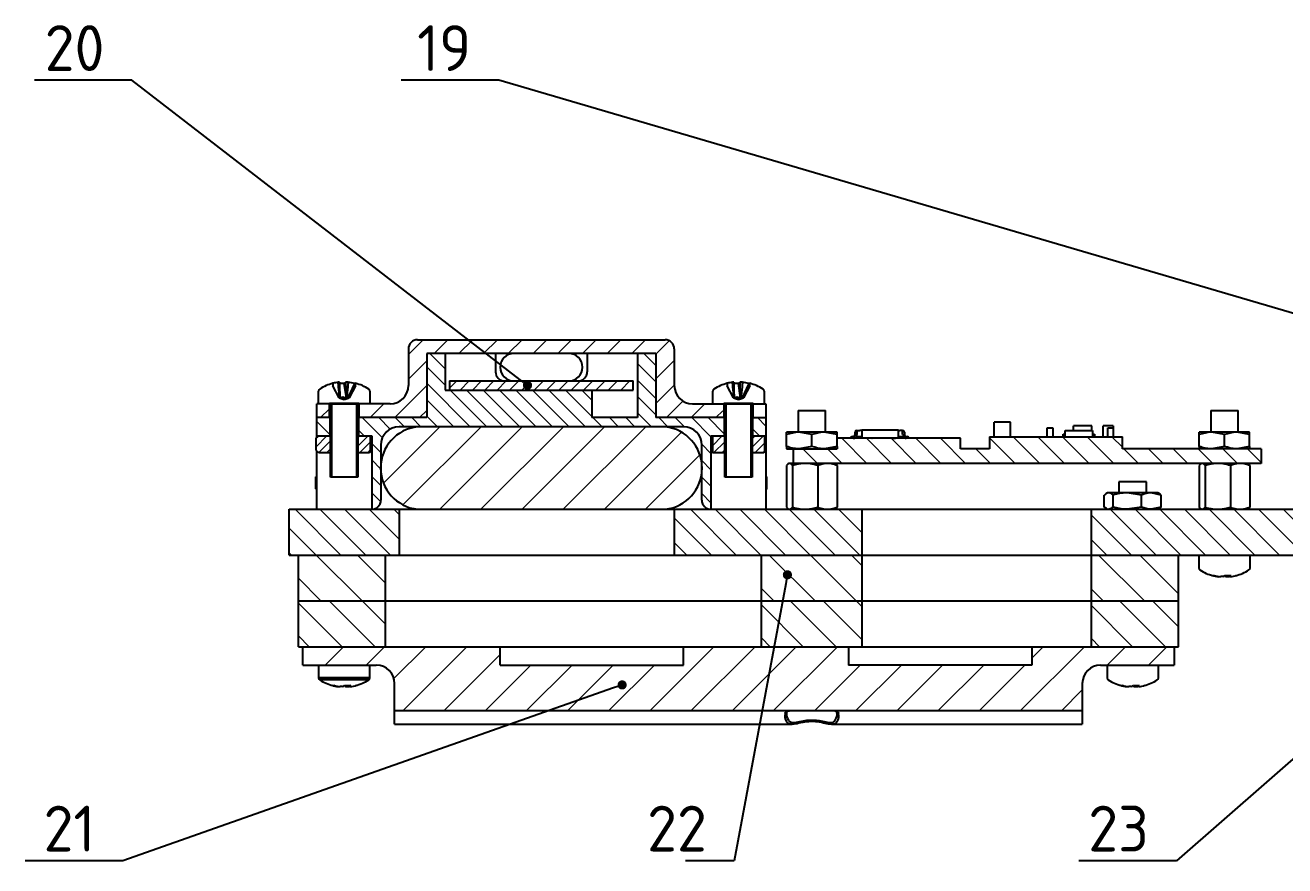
# Model space of a CAD drawing. Header units: millimetres. Extents: x 20430 to 36223, y 4362 to 8014.
# Drawn here: x 21024.9 to 21162.3, y 4367.8 to 4459.6 of the extents above; entities that cross this region are included whole.
import ezdxf
from ezdxf import colors
from ezdxf.entities.mleader import LeaderData, LeaderLine
from ezdxf.math import Vec2, Vec3

# ---------------------------------------------------------------- set-up
doc = ezdxf.new("R2010")
doc.units = ezdxf.units.MM
doc.linetypes.add('ACAD_ISO08W100', pattern=[36, 24, -3, 6, -3])
doc.layers.get('0').update_dxf_attribs({"lineweight": 35})
for name, color, linetype, lineweight in [('Nét mảnh', 130, 'Continuous', 13), ('Nét đậm', 7, 'Continuous', 35), ('đường tâm', 5, 'ACAD_ISO08W100', 13)]:
    doc.layers.add(name, color=color, linetype=linetype, lineweight=lineweight)
doc.styles.add('MtXpl_TCVN_7284', font='')
doc.styles.get('MtXpl_TCVN_7284').set_extended_font_data('TCVN 7284')
pattern_1 = [(45, (1825.209, -775.1357), (-2.24506403, 2.24506403), [])]
pattern_2 = [(135, (1825.2089, -775.1357), (-1.34703842, -1.34703842), [])]
pattern_3 = [(45, (1257.07195, 5.2011), (-0.449012806, 0.449012806), [])]

# ---------------------------------------------------------------- blocks, each defined once
blk = doc.blocks.new('_Dot')
at = {"color": 0, "linetype": 'ByBlock', "lineweight": -2}
blk.add_line((-0.5, 0), (-1, 0), dxfattribs=at)
at = {"color": 0, "linetype": 'ByBlock', "const_width": 0.5}
blk.add_lwpolyline([(-0.25, 0, 1), (0.25, 0, 1)], format="xyb", close=True, dxfattribs=at)

msp = doc.modelspace()

# ---------------------------------------------------------------- hatches: boundary and pattern name
at = {"layer": 'Nét mảnh'}
h = msp.add_hatch(dxfattribs=at)
h.set_pattern_fill('ANSI31', color=5, scale=0.6)
h.set_pattern_definition([(45, (1257.072, 5.2011), (-1.34703842, 1.34703842), [])])
h.paths.add_polyline_path([(21064.734, 4418.224), (21061.334, 4418.224), (21061.334, 4416.724), (21068.734, 4416.724), (21068.734, 4423.724), (21075.305, 4423.724), (21073.395, 4425.224), (21067.734, 4425.224, 0.4142136), (21066.734, 4424.224), (21066.734, 4420.224, -0.4142136)])
h.paths.add_polyline_path([(21095.734, 4420.224), (21095.734, 4422.244), (21092.431, 4425.224), (21073.395, 4425.224), (21075.305, 4423.724), (21093.734, 4423.724), (21093.734, 4416.724), (21101.134, 4416.724), (21101.134, 4417.374), (21100.192, 4418.224), (21097.734, 4418.224, -0.4142136)])
h.paths.add_polyline_path([(21095.734, 4424.224, 0.4142136), (21094.734, 4425.224), (21092.431, 4425.224), (21095.734, 4422.244)])
h.paths.add_polyline_path([(21056.734, 4418.224), (21056.734, 4416.724), (21058.134, 4416.724), (21058.134, 4418.224)])
h.paths.add_polyline_path([(21104.334, 4418.224), (21104.334, 4416.724), (21105.734, 4416.724), (21105.734, 4418.224)])
at = {"layer": 'Nét mảnh', "true_color": 0x58ba48}
h = msp.add_hatch(dxfattribs=at)
h.set_pattern_fill('ANSI31', color=85, scale=0.3)
h.set_pattern_definition([(45, (1825.2089, -775.1357), (-0.67351921, 0.67351921), [])])
h.paths.add_polyline_path([(21091.234, 4420.724), (21071.234, 4420.724), (21071.234, 4419.724), (21091.234, 4419.724)])
h = msp.add_hatch(dxfattribs=at)
h.set_pattern_fill('ANSI31', color=85)
h.set_pattern_definition(pattern_1)
h.paths.add_polyline_path([(21098.734, 4411.724, 0.3507811), (21094.734, 4415.724), (21067.734, 4415.724, 0.3507811), (21063.734, 4411.724), (21063.734, 4410.724, 0.3507811), (21067.734, 4406.724), (21094.734, 4406.724, 0.350781), (21098.734, 4410.724)])
h = msp.add_hatch(dxfattribs=at)
h.set_pattern_fill('ANSI31', color=85, scale=0.6, angle=90)
h.set_pattern_definition(pattern_2)
edge = h.paths.add_edge_path()
edge.add_line((21154.072, 4413.324), (21144.604, 4413.324))
edge.add_line((21144.604, 4413.324), (21144.604, 4414.624))
edge.add_line((21144.604, 4414.624), (21130.104, 4414.624))
edge.add_line((21130.104, 4414.624), (21130.104, 4413.324))
edge.add_line((21130.104, 4413.324), (21126.95, 4413.324))
edge.add_line((21126.95, 4413.324), (21126.95, 4414.467))
edge.add_line((21126.95, 4414.467), (21126.103, 4414.467))
edge.add_line((21126.103, 4414.467), (21113.484, 4414.467))
edge.add_line((21113.484, 4414.467), (21113.484, 4413.57))
edge.add_spline(control_points=[(21113.484, 4413.57), (21113.484, 4413.532), (21113.484, 4413.388), (21113.484, 4413.351), (21113.484, 4413.324)], knot_values=[0, 0, 0, 0, 0.2575513, 1, 1, 1, 1], degree=3, periodic=0)
edge.add_line((21113.484, 4413.324), (21108.734, 4413.324))
edge.add_line((21108.734, 4413.324), (21108.734, 4411.724))
edge.add_line((21108.734, 4411.724), (21126.091, 4411.724))
edge.add_line((21126.091, 4411.724), (21156.105, 4411.724))
edge.add_line((21156.105, 4411.724), (21154.072, 4413.324))
h.paths.add_polyline_path([(21159.734, 4413.324), (21154.072, 4413.324), (21156.105, 4411.724), (21159.734, 4411.724)])
at = {"layer": 'Nét mảnh'}
h = msp.add_hatch(dxfattribs=at)
h.set_pattern_fill('ANSI31', color=6, scale=0.6, angle=90)
h.set_pattern_definition(pattern_2)
h.paths.add_polyline_path([(21065.448, 4406.724), (21053.734, 4406.724), (21053.734, 4402.023)], flags=17)
h.paths.add_polyline_path([(21065.734, 4406.724), (21065.448, 4406.724), (21053.734, 4402.023), (21053.734, 4401.724), (21065.734, 4401.724)])
h.paths.add_polyline_path([(21116.234, 4406.724), (21095.734, 4406.724), (21095.734, 4401.724), (21116.234, 4401.724)])
h.paths.add_polyline_path([(21192.234, 4406.724), (21141.234, 4406.724), (21141.234, 4401.724), (21192.234, 4401.724)])
h.paths.add_polyline_path([(21196.234, 4406.724), (21195.234, 4406.724), (21195.234, 4401.724), (21196.234, 4401.724)])
h.paths.add_polyline_path([(21208.234, 4406.724), (21207.234, 4406.724), (21207.234, 4401.724), (21208.234, 4401.724)])
h.paths.add_polyline_path([(21214.734, 4406.724), (21211.234, 4406.724), (21211.234, 4401.724), (21214.734, 4401.724)])
at = {"layer": 'Nét mảnh', "true_color": 0x58ba48}
h = msp.add_hatch(dxfattribs=at)
h.set_pattern_fill('ANSI31', color=85, angle=90)
h.set_pattern_definition([(135, (1825.209, -775.1357), (-2.24506403, -2.24506403), [])])
h.paths.add_polyline_path([(21064.234, 4401.724), (21054.734, 4401.724), (21054.734, 4396.724), (21064.234, 4396.724)])
h.paths.add_polyline_path([(21116.234, 4401.724), (21105.234, 4401.724), (21105.234, 4396.724), (21116.234, 4396.724)])
h.paths.add_polyline_path([(21150.734, 4401.724), (21141.234, 4401.724), (21141.234, 4396.724), (21150.734, 4396.724)])
h = msp.add_hatch(dxfattribs=at)
h.set_pattern_fill('ANSI31', color=85, scale=0.8, angle=90)
h.set_pattern_definition([(135, (1825.209, -775.1357), (-1.79605122, -1.79605122), [])])
h.paths.add_polyline_path([(21064.234, 4396.724), (21054.734, 4396.724), (21054.734, 4391.724), (21064.234, 4391.724)])
h.paths.add_polyline_path([(21108.351, 4396.724), (21105.234, 4396.724), (21105.234, 4391.724), (21108.842, 4391.724)])
h.paths.add_polyline_path([(21116.234, 4396.724), (21108.351, 4396.724), (21108.842, 4391.724), (21116.234, 4391.724)])
h.paths.add_polyline_path([(21150.734, 4396.724), (21141.234, 4396.724), (21141.234, 4391.724), (21150.734, 4391.724)])
at = {"layer": 'Nét mảnh', "true_color": 0xed1f24}
h = msp.add_hatch(dxfattribs=at)
h.set_pattern_fill('ANSI31', color=240)
h.set_pattern_definition(pattern_1)
edge = h.paths.add_edge_path()
edge.add_line((21096.734, 4391.724), (21096.734, 4389.724))
edge.add_line((21096.734, 4389.724), (21076.734, 4389.724))
edge.add_line((21076.734, 4389.724), (21076.734, 4391.724))
edge.add_line((21076.734, 4391.724), (21055.234, 4391.724))
edge.add_line((21055.234, 4391.724), (21055.234, 4389.724))
edge.add_line((21055.234, 4389.724), (21063.234, 4389.724))
edge.add_arc((21063.234, 4387.724), 2, 0, 90, ccw=False)
edge.add_line((21065.234, 4387.724), (21065.234, 4384.724))
edge.add_line((21065.234, 4384.724), (21108.147, 4384.724))
edge.add_spline(control_points=[(21108.147, 4384.724), (21108.167, 4384.727), (21108.193, 4384.728), (21108.227, 4384.724)], knot_values=[0.7486073, 0.7486073, 0.7486073, 0.7486073, 0.9110699, 0.9110699, 0.9110699, 0.9110699], degree=3, periodic=0)
edge.add_line((21108.227, 4384.724), (21109.663, 4384.724))
edge.add_line((21109.663, 4384.724), (21108.912, 4391.724))
edge.add_line((21108.912, 4391.724), (21096.734, 4391.724))
h.paths.add_polyline_path([(21114.734, 4389.724), (21114.734, 4391.724), (21108.912, 4391.724), (21109.663, 4384.724), (21140.234, 4384.724), (21140.234, 4387.724, -0.4142136), (21142.234, 4389.724), (21150.234, 4389.724), (21150.234, 4391.724), (21134.734, 4391.724), (21134.734, 4389.724)])
at = {"layer": 'đường tâm', "true_color": 0x58ba48}
h = msp.add_hatch(dxfattribs=at)
h.set_pattern_fill('ANSI31', color=85, scale=0.4, angle=90)
h.set_pattern_definition([(135, (1257.072, 5.2011), (-0.89802561, -0.89802561), [])])
h.paths.add_polyline_path([(21086.734, 4419.724), (21070.734, 4419.724), (21070.734, 4423.724), (21068.734, 4423.724), (21068.734, 4416.724), (21061.284, 4416.724), (21061.284, 4414.724), (21062.734, 4414.724), (21062.734, 4406.724, 0.4142136), (21063.734, 4407.724), (21063.734, 4410.724, -0.0553851), (21063.734, 4411.724), (21063.734, 4413.724, -0.4142136), (21065.734, 4415.724), (21096.734, 4415.724, -0.4142136), (21098.734, 4413.724), (21098.734, 4411.724, -0.0553853), (21098.734, 4410.724), (21098.734, 4407.724, 0.4142136), (21099.734, 4406.724), (21099.734, 4414.724), (21101.184, 4414.724), (21101.184, 4416.724), (21093.734, 4416.724), (21093.734, 4423.724), (21091.734, 4423.724), (21091.734, 4416.724), (21086.734, 4416.724)])
h.paths.add_polyline_path([(21058.184, 4416.724), (21056.734, 4416.724), (21056.734, 4414.724), (21058.184, 4414.724)])
h.paths.add_polyline_path([(21105.734, 4416.724), (21104.284, 4416.724), (21104.284, 4414.724), (21105.734, 4414.724)])
h = msp.add_hatch(dxfattribs=at)
h.set_pattern_fill('ANSI31', color=85, scale=0.2)
h.set_pattern_definition(pattern_3)
edge = h.paths.add_edge_path()
edge.add_spline(control_points=[(21056.635, 4413.17), (21056.674, 4413.133), (21056.746, 4413.067), (21056.819, 4413.021), (21056.851, 4413)], knot_values=[0, 0, 0, 0, 0.5574057, 1, 1, 1, 1], degree=3, periodic=0)
edge.add_line((21056.851, 4413), (21056.984, 4412.924))
edge.add_line((21056.984, 4412.924), (21058.234, 4412.924))
edge.add_line((21058.234, 4412.924), (21058.234, 4414.724))
edge.add_line((21058.234, 4414.724), (21056.984, 4414.724))
edge.add_line((21056.984, 4414.724), (21056.851, 4414.647))
edge.add_spline(control_points=[(21056.851, 4414.647), (21056.819, 4414.627), (21056.746, 4414.581), (21056.674, 4414.515), (21056.635, 4414.478)], knot_values=[0, 0, 0, 0, 0.4425943, 1, 1, 1, 1], degree=3, periodic=0)
edge.add_line((21056.635, 4414.478), (21056.635, 4413.17))
h.paths.add_polyline_path([(21061.234, 4412.924), (21062.484, 4412.924), (21062.616, 4413), (21062.616, 4414.647), (21062.484, 4414.724), (21061.234, 4414.724)])
h = msp.add_hatch(dxfattribs=at)
h.set_pattern_fill('ANSI31', color=85, scale=0.2)
h.set_pattern_definition(pattern_3)
h.paths.add_polyline_path([(21101.234, 4414.724), (21099.984, 4414.724), (21099.851, 4414.647), (21099.851, 4413), (21099.984, 4412.924), (21101.234, 4412.924)])
h.paths.add_polyline_path([(21104.234, 4412.924), (21105.484, 4412.924), (21105.616, 4413), (21105.616, 4414.647), (21105.484, 4414.724), (21104.234, 4414.724)])

# ---------------------------------------------------------------- linework, layer by layer
at = {"color": 7, "linetype": 'Continuous', "lineweight": 25}
for p, q in [((21067.734, 4425.224), (21094.734, 4425.224)), ((21066.734, 4424.224), (21066.734, 4420.224)), ((21068.734, 4423.724), (21068.734, 4416.724)), ((21093.734, 4423.724), (21068.734, 4423.724)), ((21070.734, 4423.724), (21070.734, 4419.724)), ((21076.234, 4423.724), (21076.234, 4421.724)), ((21086.234, 4423.724), (21086.234, 4421.724)), ((21091.734, 4423.724), (21091.734, 4416.724)), ((21093.734, 4423.724), (21093.734, 4416.724)), ((21095.734, 4424.224), (21095.734, 4420.224)), ((21056.934, 4418.224), (21056.934, 4419.62)), ((21058.499, 4420.469), (21058.499, 4420.178)), ((21059.177, 4418.881), (21058.499, 4420.178)), ((21059.212, 4420.578), (21059.084, 4420.578)), ((21059.695, 4420.436), (21059.929, 4418.874)), ((21060.162, 4420.578), (21059.918, 4420.578)), ((21060.869, 4420.436), (21060.126, 4418.874)), ((21060.969, 4420.178), (21060.29, 4418.881)), ((21060.969, 4420.178), (21060.969, 4420.469)), ((21062.534, 4419.62), (21062.534, 4418.224)), ((21070.734, 4419.724), (21091.234, 4419.724)), ((21071.234, 4420.724), (21071.234, 4419.724)), ((21071.234, 4420.724), (21091.234, 4420.724)), ((21086.734, 4419.724), (21086.734, 4416.724)), ((21091.234, 4419.724), (21091.234, 4420.724)), ((21099.934, 4418.224), (21099.934, 4419.62)), ((21101.499, 4420.469), (21101.499, 4420.178)), ((21102.177, 4418.881), (21101.499, 4420.178)), ((21102.212, 4420.578), (21102.084, 4420.578)), ((21102.695, 4420.436), (21102.929, 4418.874)), ((21103.162, 4420.578), (21102.918, 4420.578)), ((21103.869, 4420.436), (21103.126, 4418.874)), ((21103.969, 4420.178), (21103.29, 4418.881)), ((21103.969, 4420.178), (21103.969, 4420.469)), ((21105.534, 4419.62), (21105.534, 4418.224)), ((21056.734, 4414.581), (21056.734, 4418.224)), ((21058.134, 4418.224), (21056.734, 4418.224)), ((21058.134, 4416.724), (21058.134, 4418.224)), ((21058.234, 4410.224), (21058.234, 4418.124)), ((21059.177, 4418.881), (21059.178, 4418.874)), ((21059.178, 4418.874), (21059.734, 4418.693)), ((21060.29, 4418.874), (21059.178, 4418.874)), ((21059.734, 4418.693), (21060.29, 4418.874)), ((21060.29, 4418.874), (21060.29, 4418.881)), ((21061.234, 4418.124), (21061.234, 4410.224)), ((21061.334, 4418.224), (21061.334, 4416.724)), ((21064.734, 4418.224), (21061.334, 4418.224)), ((21097.734, 4418.224), (21101.134, 4418.224)), ((21101.134, 4418.224), (21101.134, 4416.724)), ((21101.234, 4410.224), (21101.234, 4418.124)), ((21102.177, 4418.881), (21102.178, 4418.874)), ((21102.178, 4418.874), (21102.734, 4418.693)), ((21103.29, 4418.874), (21102.178, 4418.874)), ((21102.734, 4418.693), (21103.29, 4418.874)), ((21103.29, 4418.874), (21103.29, 4418.881)), ((21104.234, 4418.124), (21104.234, 4410.224)), ((21104.334, 4416.724), (21104.334, 4418.224)), ((21104.334, 4418.224), (21105.734, 4418.224)), ((21105.734, 4418.224), (21105.734, 4406.724)), ((21058.234, 4416.724), (21056.734, 4416.724)), ((21058.184, 4414.724), (21058.184, 4416.724)), ((21068.734, 4416.724), (21061.234, 4416.724)), ((21061.284, 4416.724), (21061.284, 4414.724)), ((21091.734, 4416.724), (21086.734, 4416.724)), ((21101.234, 4416.724), (21093.734, 4416.724)), ((21101.184, 4416.724), (21101.184, 4414.724)), ((21104.234, 4416.724), (21105.734, 4416.724)), ((21104.284, 4414.724), (21104.284, 4416.724)), ((21109.234, 4417.499), (21109.234, 4415.124)), ((21109.234, 4417.499), (21112.234, 4417.499)), ((21112.234, 4415.124), (21112.234, 4417.499)), ((21154.234, 4417.499), (21154.234, 4415.124)), ((21154.234, 4417.499), (21157.234, 4417.499)), ((21157.234, 4415.124), (21157.234, 4417.499)), ((21096.734, 4415.724), (21065.734, 4415.724)), ((21115.652, 4415.327), (21115.652, 4414.867)), ((21115.652, 4415.327), (21115.952, 4415.327)), ((21116.202, 4415.318), (21115.952, 4415.318)), ((21120.202, 4415.367), (21116.202, 4415.367)), ((21116.202, 4415.367), (21116.202, 4414.487)), ((21120.202, 4414.487), (21120.202, 4415.367)), ((21120.202, 4415.318), (21120.326, 4415.318)), ((21120.626, 4415.327), (21120.326, 4415.327)), ((21120.626, 4414.867), (21120.626, 4415.327)), ((21132.404, 4416.224), (21130.604, 4416.224)), ((21130.604, 4414.624), (21130.604, 4416.224)), ((21132.404, 4414.624), (21132.404, 4416.224)), ((21136.404, 4415.624), (21137.004, 4415.624)), ((21136.404, 4414.624), (21136.404, 4415.624)), ((21137.004, 4415.624), (21137.004, 4414.624)), ((21138.354, 4414.624), (21138.354, 4415.324)), ((21138.354, 4415.324), (21141.354, 4415.324)), ((21141.281, 4415.824), (21139.281, 4415.824)), ((21139.281, 4415.324), (21139.281, 4415.824)), ((21141.281, 4415.324), (21141.281, 4415.824)), ((21141.354, 4415.324), (21141.354, 4414.624)), ((21142.504, 4414.624), (21142.504, 4415.824)), ((21143.604, 4415.824), (21142.504, 4415.824)), ((21143.004, 4414.624), (21143.004, 4415.624)), ((21143.004, 4415.624), (21143.604, 4415.624)), ((21143.604, 4415.824), (21143.604, 4414.624)), ((21056.635, 4414.478), (21056.635, 4413.17)), ((21056.734, 4414.724), (21058.234, 4414.724)), ((21056.984, 4414.724), (21056.851, 4414.647)), ((21061.234, 4414.724), (21062.734, 4414.724)), ((21062.616, 4414.647), (21062.484, 4414.724)), ((21062.616, 4413), (21062.616, 4414.647)), ((21062.734, 4414.724), (21062.734, 4406.724)), ((21099.734, 4414.724), (21101.234, 4414.724)), ((21099.734, 4414.724), (21099.734, 4406.724)), ((21099.734, 4414.724), (21101.234, 4414.724)), ((21099.984, 4414.724), (21099.851, 4414.647)), ((21104.234, 4414.724), (21105.734, 4414.724)), ((21104.234, 4414.724), (21105.734, 4414.724)), ((21105.616, 4414.647), (21105.484, 4414.724)), ((21105.616, 4413), (21105.616, 4414.647)), ((21113.484, 4415.124), (21107.984, 4415.124)), ((21107.984, 4413.57), (21107.984, 4414.878)), ((21110.734, 4414.878), (21109.359, 4415.124)), ((21110.734, 4413.57), (21110.734, 4414.878)), ((21113.484, 4414.878), (21112.109, 4415.124)), ((21113.484, 4413.57), (21113.484, 4414.878)), ((21126.103, 4414.467), (21113.484, 4414.467)), ((21114.352, 4414.472), (21113.652, 4414.472)), ((21115.152, 4414.667), (21115.252, 4414.667)), ((21115.452, 4414.867), (21115.452, 4415.127)), ((21115.702, 4414.667), (21116.202, 4414.667)), ((21116.202, 4414.567), (21115.702, 4414.567)), ((21120.202, 4414.487), (21116.202, 4414.487)), ((21116.502, 4414.467), (21116.502, 4414.487)), ((21116.552, 4414.467), (21116.552, 4414.487)), ((21116.702, 4414.468), (21116.552, 4414.468)), ((21116.827, 4414.467), (21116.827, 4414.487)), ((21116.877, 4414.467), (21116.877, 4414.487)), ((21117.077, 4414.467), (21117.077, 4414.487)), ((21117.327, 4414.467), (21117.327, 4414.487)), ((21117.577, 4414.467), (21117.577, 4414.487)), ((21117.701, 4414.487), (21117.702, 4414.467)), ((21117.827, 4414.467), (21117.827, 4414.487)), ((21118.077, 4414.467), (21118.077, 4414.487)), ((21118.327, 4414.467), (21118.327, 4414.487)), ((21118.577, 4414.467), (21118.577, 4414.487)), ((21118.827, 4414.467), (21118.827, 4414.487)), ((21119.077, 4414.467), (21119.077, 4414.487)), ((21119.327, 4414.467), (21119.327, 4414.487)), ((21119.527, 4414.467), (21119.527, 4414.487)), ((21119.576, 4414.468), (21119.852, 4414.468)), ((21119.577, 4414.467), (21119.577, 4414.487)), ((21119.852, 4414.467), (21119.852, 4414.487)), ((21119.902, 4414.467), (21119.902, 4414.487)), ((21120.202, 4414.667), (21120.702, 4414.667)), ((21120.702, 4414.567), (21120.202, 4414.567)), ((21120.626, 4414.867), (21120.826, 4414.867)), ((21120.826, 4415.127), (21120.826, 4414.867)), ((21121.026, 4414.667), (21121.126, 4414.667)), ((21126.95, 4414.467), (21126.103, 4414.467)), ((21126.95, 4413.324), (21126.95, 4414.467)), ((21130.104, 4414.624), (21130.104, 4413.324)), ((21130.104, 4414.624), (21144.604, 4414.624)), ((21138.154, 4414.624), (21138.154, 4414.924)), ((21138.154, 4414.924), (21138.354, 4414.924)), ((21141.354, 4414.924), (21141.554, 4414.924)), ((21141.554, 4414.924), (21141.554, 4414.624)), ((21144.604, 4413.324), (21144.604, 4414.624)), ((21158.484, 4415.124), (21152.984, 4415.124)), ((21152.984, 4413.57), (21152.984, 4414.878)), ((21155.734, 4414.878), (21154.359, 4415.124)), ((21155.734, 4413.57), (21155.734, 4414.878)), ((21158.484, 4414.878), (21157.109, 4415.124)), ((21158.484, 4413.57), (21158.484, 4414.878)), ((21056.734, 4406.724), (21056.734, 4413.083)), ((21056.984, 4412.924), (21056.851, 4413)), ((21056.984, 4412.924), (21058.234, 4412.924)), ((21061.234, 4412.924), (21062.484, 4412.924)), ((21062.616, 4413), (21062.484, 4412.924)), ((21063.734, 4413.724), (21063.734, 4407.724)), ((21098.734, 4407.724), (21098.734, 4413.724)), ((21099.984, 4412.924), (21101.234, 4412.924)), ((21104.234, 4412.924), (21105.484, 4412.924)), ((21105.616, 4413), (21105.484, 4412.924)), ((21107.984, 4413.324), (21113.484, 4413.324)), ((21108.734, 4411.724), (21108.734, 4413.324)), ((21110.734, 4413.57), (21109.359, 4413.324)), ((21113.484, 4413.324), (21111.202, 4413.324)), ((21113.484, 4413.57), (21112.109, 4413.324)), ((21130.104, 4413.324), (21126.95, 4413.324)), ((21159.734, 4413.324), (21144.604, 4413.324)), ((21155.734, 4413.57), (21154.359, 4413.324)), ((21158.484, 4413.57), (21157.109, 4413.324)), ((21159.734, 4413.324), (21159.734, 4411.724)), ((21107.968, 4411.499), (21107.968, 4406.949)), ((21108.234, 4411.724), (21108.148, 4411.674)), ((21126.091, 4411.724), (21108.234, 4411.724)), ((21108.626, 4411.499), (21108.626, 4406.949)), ((21111.393, 4411.499), (21111.393, 4406.949)), ((21113.32, 4411.674), (21113.234, 4411.724)), ((21113.304, 4411.646), (21113.5, 4411.499)), ((21113.5, 4411.499), (21113.5, 4406.949)), ((21159.734, 4411.724), (21126.091, 4411.724)), ((21152.968, 4411.499), (21152.968, 4406.949)), ((21153.234, 4411.724), (21153.148, 4411.674)), ((21153.626, 4411.499), (21153.626, 4406.949)), ((21156.393, 4411.499), (21156.393, 4406.949)), ((21158.32, 4411.674), (21158.234, 4411.724)), ((21158.304, 4411.646), (21158.5, 4411.499)), ((21158.5, 4411.499), (21158.5, 4406.949)), ((21056.734, 4410.343), (21056.635, 4410.278)), ((21056.635, 4408.97), (21056.635, 4410.278)), ((21061.234, 4410.224), (21058.234, 4410.224)), ((21104.234, 4410.224), (21101.234, 4410.224)), ((21105.833, 4410.278), (21105.734, 4410.364)), ((21105.833, 4408.97), (21105.833, 4410.278)), ((21056.734, 4408.905), (21056.635, 4408.97)), ((21105.833, 4408.97), (21105.734, 4408.883)), ((21142.984, 4408.524), (21142.851, 4408.447)), ((21148.484, 4408.524), (21142.984, 4408.524)), ((21144.234, 4409.724), (21144.234, 4408.524)), ((21147.234, 4409.724), (21144.234, 4409.724)), ((21146.686, 4408.278), (21145.136, 4408.524)), ((21147.234, 4408.524), (21147.234, 4409.724)), ((21148.833, 4408.278), (21147.759, 4408.524)), ((21148.616, 4408.447), (21148.484, 4408.524)), ((21142.635, 4406.97), (21142.635, 4408.278)), ((21143.586, 4406.97), (21143.586, 4408.278)), ((21146.686, 4406.97), (21146.686, 4408.278)), ((21148.833, 4406.97), (21148.833, 4408.278)), ((21053.734, 4401.724), (21053.734, 4406.724)), ((21053.734, 4406.724), (21065.734, 4406.724)), ((21065.448, 4406.724), (21095.734, 4406.724)), ((21065.734, 4406.724), (21065.734, 4401.724)), ((21095.734, 4406.724), (21095.734, 4401.724)), ((21095.734, 4406.724), (21192.234, 4406.724)), ((21108.163, 4406.765), (21108.234, 4406.724)), ((21113.234, 4406.724), (21113.305, 4406.765)), ((21116.234, 4391.724), (21116.234, 4406.724)), ((21141.234, 4391.724), (21141.234, 4406.724)), ((21142.858, 4406.823), (21142.635, 4406.97)), ((21142.851, 4406.8), (21142.984, 4406.724)), ((21146.686, 4406.97), (21145.136, 4406.724)), ((21148.833, 4406.97), (21147.759, 4406.724)), ((21148.484, 4406.724), (21148.616, 4406.8)), ((21153.163, 4406.765), (21153.234, 4406.724)), ((21158.234, 4406.724), (21158.305, 4406.765)), ((21053.734, 4401.724), (21192.234, 4401.724)), ((21054.734, 4391.724), (21054.734, 4401.724)), ((21064.234, 4391.724), (21064.234, 4401.724)), ((21105.234, 4391.724), (21105.234, 4401.724)), ((21150.734, 4391.724), (21150.734, 4401.724)), ((21152.934, 4401.724), (21152.934, 4400.327)), ((21158.534, 4400.327), (21158.534, 4401.724)), ((21155.084, 4399.37), (21155.212, 4399.37)), ((21155.55, 4399.37), (21155.306, 4399.37)), ((21155.918, 4399.37), (21155.921, 4399.512)), ((21155.918, 4399.37), (21156.162, 4399.37)), ((21156.15, 4399.512), (21156.162, 4399.37)), ((21156.253, 4399.512), (21156.256, 4399.37)), ((21156.384, 4399.37), (21156.256, 4399.37)), ((21054.734, 4396.724), (21150.734, 4396.724)), ((21054.734, 4391.724), (21150.734, 4391.724)), ((21055.234, 4389.724), (21055.234, 4391.724)), ((21076.734, 4389.724), (21076.734, 4391.724)), ((21096.734, 4389.724), (21096.734, 4391.724)), ((21114.734, 4391.724), (21114.734, 4389.724)), ((21134.734, 4391.724), (21134.734, 4389.724)), ((21150.234, 4391.724), (21150.234, 4389.724)), ((21055.234, 4389.724), (21063.234, 4389.724)), ((21056.934, 4389.724), (21056.934, 4388.327)), ((21062.534, 4388.327), (21062.534, 4389.724)), ((21076.734, 4389.724), (21096.734, 4389.724)), ((21134.734, 4389.724), (21114.734, 4389.724)), ((21142.234, 4389.724), (21150.234, 4389.724)), ((21142.934, 4389.724), (21142.934, 4388.327)), ((21148.534, 4388.327), (21148.534, 4389.724)), ((21059.084, 4387.37), (21059.212, 4387.37)), ((21059.55, 4387.37), (21059.306, 4387.37)), ((21059.918, 4387.37), (21059.921, 4387.512)), ((21059.918, 4387.37), (21060.162, 4387.37)), ((21060.15, 4387.512), (21060.162, 4387.37)), ((21060.253, 4387.512), (21060.256, 4387.37)), ((21060.384, 4387.37), (21060.256, 4387.37)), ((21065.234, 4383.256), (21065.234, 4387.724)), ((21140.234, 4387.724), (21140.234, 4383.256)), ((21145.084, 4387.37), (21145.212, 4387.37)), ((21145.55, 4387.37), (21145.306, 4387.37)), ((21145.918, 4387.37), (21145.921, 4387.512)), ((21145.918, 4387.37), (21146.162, 4387.37)), ((21146.15, 4387.512), (21146.162, 4387.37)), ((21146.253, 4387.512), (21146.256, 4387.37)), ((21146.384, 4387.37), (21146.256, 4387.37)), ((21140.234, 4384.724), (21065.234, 4384.724)), ((21065.234, 4383.256), (21108.591, 4383.256)), ((21112.896, 4383.256), (21140.234, 4383.256))]:
    msp.add_line(p, q, dxfattribs=at)
at = {"color": 8, "linetype": 'Continuous', "lineweight": 25}
for p, q in [((21118.776, 4414.487), (21118.776, 4414.467)), ((21062.534, 4388.327), (21056.934, 4388.327)), ((21062.408, 4388.099), (21057.06, 4388.099))]:
    msp.add_line(p, q, dxfattribs=at)
at = {"color": 8, "linetype": 'Continuous', "lineweight": 25, "flags": 128}
for points in [[(21117.277, 4414.487), (21117.324, 4414.475), (21117.327, 4414.474)], [(21120.901, 4414.487), (21120.948, 4414.475), (21121.026, 4414.467)]]:
    msp.add_lwpolyline(points, dxfattribs=at)
at = {"color": 7, "linetype": 'Continuous', "lineweight": 25, "flags": 128}
for points in [[(21156.162, 4399.37), (21156.251, 4399.381), (21156.257, 4399.382)], [(21060.162, 4387.37), (21060.251, 4387.381), (21060.257, 4387.382)], [(21146.162, 4387.37), (21146.251, 4387.381), (21146.257, 4387.382)]]:
    msp.add_lwpolyline(points, dxfattribs=at)
at = {"color": 7, "linetype": 'Continuous', "lineweight": 25}
for centre, radius, start, end in [((21067.734, 4424.224), 1, 90, 180), ((21094.734, 4424.224), 1, 0, 90), ((21078.234, 4422.224), 1.5, 90, 270), ((21084.234, 4422.224), 1.5, 270, 90), ((21077.234, 4421.724), 1, 180, 270), ((21085.234, 4421.724), 1, 270, 0), ((21057.204, 4419.62), 0.27, 122.33603, 180), ((21059.734, 4415.624), 5, 104.29544, 122.33603), ((21059.626, 4416.051), 4.56, 96.81754, 104.29968), ((21059.341, 4415.416), 5.033, 85.96115, 91.45065), ((21060.184, 4419.916), 0.714, 111.94124, 133.23873), ((21059.62, 4416.047), 4.563, 74.10984, 83.18039), ((21060.992, 4419.852), 0.596, 92.20414, 101.81779), ((21059.734, 4415.624), 5, 57.66397, 75.70456), ((21062.264, 4419.62), 0.27, 0, 57.66397), ((21064.734, 4420.224), 2, 270, 0), ((21097.734, 4420.224), 2, 180, 270), ((21100.204, 4419.62), 0.27, 122.33603, 180), ((21102.734, 4415.624), 5, 104.29544, 122.33603), ((21102.626, 4416.051), 4.56, 96.81754, 104.29968), ((21102.341, 4415.416), 5.033, 85.96115, 91.45065), ((21103.184, 4419.916), 0.714, 111.94124, 133.23873), ((21102.62, 4416.047), 4.563, 74.10984, 83.18039), ((21103.992, 4419.852), 0.596, 92.20414, 101.81779), ((21102.734, 4415.624), 5, 57.66397, 75.70456), ((21105.264, 4419.62), 0.27, 0, 57.66397), ((21058.134, 4418.124), 0.1, 0, 90), ((21061.334, 4418.124), 0.1, 90, 180), ((21101.134, 4418.124), 0.1, 0, 90), ((21104.334, 4418.124), 0.1, 90, 180), ((21068.234, 4411.224), 4.528, 96.34019, 263.65981), ((21065.734, 4413.724), 2, 90, 180), ((21094.234, 4411.224), 4.528, 276.3402, 83.65984), ((21096.734, 4413.724), 2, 0, 90), ((21115.652, 4415.127), 0.2, 90, 180), ((21120.626, 4415.127), 0.2, 0, 90), ((21115.152, 4414.467), 0.2, 90, 180), ((21115.252, 4414.867), 0.4, 270, 0), ((21115.252, 4414.867), 0.2, 270, 0), ((21115.702, 4414.467), 0.2, 90, 180), ((21115.702, 4414.467), 0.1, 90, 180), ((21120.702, 4414.467), 0.2, 0, 90), ((21120.702, 4414.467), 0.1, 0, 90), ((21121.026, 4414.867), 0.2, 180, 270), ((21121.126, 4414.467), 0.2, 0, 90), ((21062.734, 4407.724), 1, 270, 0), ((21099.734, 4407.724), 1, 180, 270), ((21153.204, 4400.327), 0.27, 180, 237.66397), ((21158.264, 4400.327), 0.27, 302.33603, 0), ((21155.734, 4404.324), 5, 237.66397, 255.70456), ((21154.488, 4399.997), 0.497, 257.11893, 282.88107), ((21155.626, 4403.9), 4.563, 254.10984, 263.18039), ((21155.848, 4403.9), 4.563, 254.10984, 263.18039), ((21155.284, 4400.032), 0.714, 291.94124, 313.23873), ((21156.164, 4399.994), 0.671, 230.14997, 248.48196), ((21156.125, 4404.485), 4.986, 265.94012, 274.05988), ((21155.99, 4400.032), 0.714, 291.94124, 313.23873), ((21155.842, 4403.9), 4.563, 276.81961, 285.89016), ((21155.734, 4404.324), 5, 284.29544, 302.33603), ((21063.234, 4387.724), 2, 0, 90), ((21142.234, 4387.724), 2, 90, 180), ((21057.204, 4388.327), 0.27, 180, 237.66397), ((21059.734, 4392.324), 5, 237.66397, 255.70456), ((21059.734, 4392.324), 5, 284.29544, 302.33603), ((21062.264, 4388.327), 0.27, 302.33603, 0), ((21143.204, 4388.327), 0.27, 180, 237.66397), ((21145.734, 4392.324), 5, 237.66397, 255.70456), ((21145.734, 4392.324), 5, 284.29544, 302.33603), ((21148.264, 4388.327), 0.27, 302.33603, 0), ((21058.488, 4387.997), 0.497, 257.11893, 282.88107), ((21059.626, 4391.9), 4.563, 254.10984, 263.18039), ((21059.848, 4391.9), 4.563, 254.10984, 263.18039), ((21059.284, 4388.032), 0.714, 291.94124, 313.23873), ((21060.164, 4387.994), 0.671, 230.14997, 248.48196), ((21060.125, 4392.485), 4.986, 265.94012, 274.05988), ((21059.99, 4388.032), 0.714, 291.94124, 313.23873), ((21059.842, 4391.9), 4.563, 276.81961, 285.89016), ((21144.488, 4387.997), 0.497, 257.11893, 282.88107), ((21145.626, 4391.9), 4.563, 254.10984, 263.18039), ((21145.848, 4391.9), 4.563, 254.10984, 263.18039), ((21145.284, 4388.032), 0.714, 291.94124, 313.23873), ((21146.164, 4387.994), 0.671, 230.14997, 248.48196), ((21146.125, 4392.485), 4.986, 265.94012, 274.05988), ((21145.99, 4388.032), 0.714, 291.94124, 313.23873), ((21145.842, 4391.9), 4.563, 276.81961, 285.89016)]:
    msp.add_arc(centre, radius, start, end, dxfattribs=at)
for centre, major_axis, ratio, start_param, end_param in [((21059.668, 4417.954), (-0.477, 0.985), 0.1202441, 0.2914792, 0.3112468), ((21059.713, 4417.954), (-0.187, 0.982), 0.4579285, 5.8267546, 6.5655806), ((21059.8, 4417.954), (0.477, 0.985), 0.1202441, 5.9917061, 6.7107644), ((21102.668, 4417.954), (-0.477, 0.985), 0.1202441, 0.2914792, 0.3112468), ((21102.713, 4417.954), (-0.187, 0.982), 0.4579285, 5.8267546, 6.5655806), ((21102.8, 4417.954), (0.477, 0.985), 0.1202441, 5.9917061, 6.7107644), ((21110.734, 4384.186), (2.95, 0), 0.6, 2.9980229, 3.5141908), ((21110.734, 4384.357), (2.75, 0), 0.6436364, 3.0999389, 3.5141908), ((21110.734, 4384.357), (2.75, 0), 0.6436364, 5.9105872, 6.3817199), ((21110.734, 4384.186), (2.95, 0), 0.6, 5.9105872, 6.4267551)]:
    msp.add_ellipse(centre, major_axis=major_axis, ratio=ratio, start_param=start_param, end_param=end_param, dxfattribs=at)
for points, knots in [([(21059.227, 4418.874), (21059.219, 4418.965), (21059.175, 4419.467), (21059.128, 4420.035), (21059.09, 4420.512), (21059.084, 4420.578)], [0, 0, 0, 0, 0.1606178, 0.8832571, 1, 1, 1, 1]), ([(21059.212, 4420.578), (21059.213, 4420.512), (21059.225, 4420.035), (21059.24, 4419.467), (21059.254, 4418.965), (21059.257, 4418.874)], [0, 0, 0, 0, 0.11674294, 0.83938218, 1, 1, 1, 1]), ([(21059.963, 4418.874), (21059.96, 4418.965), (21059.946, 4419.467), (21059.931, 4420.035), (21059.919, 4420.512), (21059.918, 4420.578)], [0, 0, 0, 0, 0.1606178, 0.8832571, 1, 1, 1, 1]), ([(21060.162, 4420.578), (21060.157, 4420.512), (21060.118, 4420.035), (21060.072, 4419.467), (21060.027, 4418.965), (21060.019, 4418.874)], [0, 0, 0, 0, 0.1167429, 0.8393822, 1, 1, 1, 1]), ([(21102.227, 4418.874), (21102.219, 4418.965), (21102.175, 4419.467), (21102.128, 4420.035), (21102.09, 4420.512), (21102.084, 4420.578)], [0, 0, 0, 0, 0.1606178, 0.8832571, 1, 1, 1, 1]), ([(21102.212, 4420.578), (21102.213, 4420.512), (21102.225, 4420.035), (21102.24, 4419.467), (21102.254, 4418.965), (21102.257, 4418.874)], [0, 0, 0, 0, 0.11674294, 0.83938218, 1, 1, 1, 1]), ([(21102.963, 4418.874), (21102.96, 4418.965), (21102.946, 4419.467), (21102.931, 4420.035), (21102.919, 4420.512), (21102.918, 4420.578)], [0, 0, 0, 0, 0.1606178, 0.8832571, 1, 1, 1, 1]), ([(21103.162, 4420.578), (21103.157, 4420.512), (21103.118, 4420.035), (21103.072, 4419.467), (21103.027, 4418.965), (21103.019, 4418.874)], [0, 0, 0, 0, 0.1167429, 0.8393822, 1, 1, 1, 1]), ([(21056.635, 4414.478), (21056.674, 4414.515), (21056.746, 4414.581), (21056.819, 4414.627), (21056.851, 4414.647)], [0, 0, 0, 0, 0.5574057, 1, 1, 1, 1]), ([(21109.359, 4415.124), (21109.326, 4415.124), (21108.862, 4415.12), (21108.407, 4414.995), (21107.984, 4414.878)], [0, 0, 0, 0, 0.07015027, 1, 1, 1, 1]), ([(21107.984, 4414.878), (21107.984, 4414.915), (21107.984, 4415.059), (21107.984, 4415.096), (21107.984, 4415.124)], [0, 0, 0, 0, 0.2575513, 1, 1, 1, 1]), ([(21112.109, 4415.124), (21112.076, 4415.124), (21111.612, 4415.12), (21111.157, 4414.995), (21110.734, 4414.878)], [0, 0, 0, 0, 0.0701503, 1, 1, 1, 1]), ([(21113.484, 4414.878), (21113.484, 4414.915), (21113.484, 4415.059), (21113.484, 4415.096), (21113.484, 4415.124)], [0, 0, 0, 0, 0.25755135, 1, 1, 1, 1]), ([(21154.359, 4415.124), (21154.326, 4415.124), (21153.862, 4415.12), (21153.407, 4414.995), (21152.984, 4414.878)], [0, 0, 0, 0, 0.07015027, 1, 1, 1, 1]), ([(21152.984, 4414.878), (21152.984, 4414.915), (21152.984, 4415.059), (21152.984, 4415.096), (21152.984, 4415.124)], [0, 0, 0, 0, 0.2575513, 1, 1, 1, 1]), ([(21157.109, 4415.124), (21157.076, 4415.124), (21156.612, 4415.12), (21156.157, 4414.995), (21155.734, 4414.878)], [0, 0, 0, 0, 0.0701503, 1, 1, 1, 1]), ([(21158.484, 4414.878), (21158.484, 4414.915), (21158.484, 4415.059), (21158.484, 4415.096), (21158.484, 4415.124)], [0, 0, 0, 0, 0.25755135, 1, 1, 1, 1]), ([(21056.635, 4413.17), (21056.674, 4413.133), (21056.746, 4413.067), (21056.819, 4413.021), (21056.851, 4413)], [0, 0, 0, 0, 0.5574057, 1, 1, 1, 1]), ([(21109.359, 4413.324), (21109.326, 4413.324), (21109.08, 4413.326), (21108.614, 4413.38), (21108.195, 4413.506), (21107.984, 4413.57)], [0, 0, 0, 0, 0.0700125, 0.5307444, 1, 1, 1, 1]), ([(21107.984, 4413.57), (21107.984, 4413.532), (21107.984, 4413.388), (21107.984, 4413.351), (21107.984, 4413.324)], [0, 0, 0, 0, 0.2575513, 1, 1, 1, 1]), ([(21112.109, 4413.324), (21112.076, 4413.324), (21111.612, 4413.328), (21111.157, 4413.453), (21110.734, 4413.57)], [0, 0, 0, 0, 0.0701503, 1, 1, 1, 1]), ([(21113.484, 4413.57), (21113.484, 4413.532), (21113.484, 4413.388), (21113.484, 4413.351), (21113.484, 4413.324)], [0, 0, 0, 0, 0.2575513, 1, 1, 1, 1]), ([(21154.359, 4413.324), (21154.326, 4413.324), (21154.08, 4413.326), (21153.614, 4413.38), (21153.195, 4413.506), (21152.984, 4413.57)], [0, 0, 0, 0, 0.0700125, 0.5307444, 1, 1, 1, 1]), ([(21152.984, 4413.57), (21152.984, 4413.532), (21152.984, 4413.388), (21152.984, 4413.351), (21152.984, 4413.324)], [0, 0, 0, 0, 0.2575513, 1, 1, 1, 1]), ([(21157.109, 4413.324), (21157.076, 4413.324), (21156.612, 4413.328), (21156.157, 4413.453), (21155.734, 4413.57)], [0, 0, 0, 0, 0.0701503, 1, 1, 1, 1]), ([(21158.484, 4413.57), (21158.484, 4413.532), (21158.484, 4413.388), (21158.484, 4413.351), (21158.484, 4413.324)], [0, 0, 0, 0, 0.2575513, 1, 1, 1, 1]), ([(21108.626, 4411.499), (21108.563, 4411.569), (21108.443, 4411.702), (21108.218, 4411.756), (21108.065, 4411.598), (21107.968, 4411.499)], [0, 0, 0, 0, 0.2956528, 0.5552834, 1, 1, 1, 1]), ([(21111.393, 4411.499), (21111.125, 4411.569), (21110.621, 4411.702), (21109.678, 4411.756), (21109.034, 4411.598), (21108.626, 4411.499)], [0, 0, 0, 0, 0.2956528, 0.5552834, 1, 1, 1, 1]), ([(21113.5, 4411.499), (21113.296, 4411.569), (21112.912, 4411.702), (21112.194, 4411.756), (21111.703, 4411.598), (21111.393, 4411.499)], [0, 0, 0, 0, 0.2956528, 0.5552834, 1, 1, 1, 1]), ([(21153.626, 4411.499), (21153.563, 4411.569), (21153.443, 4411.702), (21153.218, 4411.756), (21153.065, 4411.598), (21152.968, 4411.499)], [0, 0, 0, 0, 0.2956528, 0.5552834, 1, 1, 1, 1]), ([(21156.393, 4411.499), (21156.125, 4411.569), (21155.621, 4411.702), (21154.678, 4411.756), (21154.034, 4411.598), (21153.626, 4411.499)], [0, 0, 0, 0, 0.29565284, 0.55528342, 1, 1, 1, 1]), ([(21158.5, 4411.499), (21158.296, 4411.569), (21157.912, 4411.702), (21157.194, 4411.756), (21156.703, 4411.598), (21156.393, 4411.499)], [0, 0, 0, 0, 0.2956528, 0.5552834, 1, 1, 1, 1]), ([(21143.11, 4408.524), (21143.067, 4408.52), (21142.906, 4408.507), (21142.749, 4408.375), (21142.635, 4408.278)], [0, 0, 0, 0, 0.2686336, 1, 1, 1, 1]), ([(21143.586, 4408.278), (21143.546, 4408.315), (21143.391, 4408.459), (21143.23, 4408.496), (21143.11, 4408.524)], [0, 0, 0, 0, 0.2575513, 1, 1, 1, 1]), ([(21145.136, 4408.524), (21145.099, 4408.524), (21144.576, 4408.52), (21144.063, 4408.395), (21143.586, 4408.278)], [0, 0, 0, 0, 0.0701503, 1, 1, 1, 1]), ([(21147.759, 4408.524), (21147.734, 4408.524), (21147.371, 4408.52), (21147.016, 4408.395), (21146.686, 4408.278)], [0, 0, 0, 0, 0.0701503, 1, 1, 1, 1]), ([(21148.833, 4408.278), (21148.794, 4408.318), (21148.721, 4408.391), (21148.645, 4408.413), (21148.616, 4408.447)], [0, 0, 0, 0, 0.5463445, 1, 1, 1, 1]), ([(21107.968, 4406.949), (21108.032, 4406.878), (21108.152, 4406.746), (21108.376, 4406.692), (21108.529, 4406.85), (21108.626, 4406.949)], [0, 0, 0, 0, 0.2956528, 0.5552834, 1, 1, 1, 1]), ([(21108.626, 4406.949), (21108.895, 4406.878), (21109.399, 4406.746), (21110.341, 4406.692), (21110.986, 4406.85), (21111.393, 4406.949)], [0, 0, 0, 0, 0.2956528, 0.5552834, 1, 1, 1, 1]), ([(21111.393, 4406.949), (21111.597, 4406.878), (21111.981, 4406.746), (21112.699, 4406.692), (21113.19, 4406.85), (21113.5, 4406.949)], [0, 0, 0, 0, 0.2956528, 0.5552834, 1, 1, 1, 1]), ([(21113.5, 4406.949), (21113.437, 4406.865), (21113.372, 4406.78), (21113.305, 4406.766), (21113.304, 4406.766)], [0, 0, 0, 0, 0.9858586, 1, 1, 1, 1]), ([(21143.586, 4406.97), (21143.546, 4406.932), (21143.391, 4406.788), (21143.23, 4406.751), (21143.11, 4406.724)], [0, 0, 0, 0, 0.2575513, 1, 1, 1, 1]), ([(21145.136, 4406.724), (21145.099, 4406.724), (21144.821, 4406.726), (21144.297, 4406.78), (21143.824, 4406.906), (21143.586, 4406.97)], [0, 0, 0, 0, 0.0700125, 0.5307444, 1, 1, 1, 1]), ([(21147.759, 4406.724), (21147.734, 4406.724), (21147.371, 4406.728), (21147.016, 4406.853), (21146.686, 4406.97)], [0, 0, 0, 0, 0.0701503, 1, 1, 1, 1]), ([(21148.833, 4406.97), (21148.794, 4406.93), (21148.721, 4406.857), (21148.645, 4406.835), (21148.611, 4406.825)], [0, 0, 0, 0, 0.54634451, 1, 1, 1, 1]), ([(21152.968, 4406.949), (21153.032, 4406.878), (21153.152, 4406.746), (21153.376, 4406.692), (21153.529, 4406.85), (21153.626, 4406.949)], [0, 0, 0, 0, 0.2956528, 0.5552834, 1, 1, 1, 1]), ([(21153.626, 4406.949), (21153.895, 4406.878), (21154.399, 4406.746), (21155.341, 4406.692), (21155.986, 4406.85), (21156.393, 4406.949)], [0, 0, 0, 0, 0.2956528, 0.5552834, 1, 1, 1, 1]), ([(21156.393, 4406.949), (21156.597, 4406.878), (21156.981, 4406.746), (21157.699, 4406.692), (21158.19, 4406.85), (21158.5, 4406.949)], [0, 0, 0, 0, 0.2956528, 0.5552834, 1, 1, 1, 1]), ([(21158.5, 4406.949), (21158.437, 4406.865), (21158.372, 4406.78), (21158.305, 4406.766), (21158.304, 4406.766)], [0, 0, 0, 0, 0.9858586, 1, 1, 1, 1]), ([(21107.814, 4384.439), (21107.851, 4384.525), (21107.924, 4384.696), (21108.126, 4384.715), (21108.226, 4384.724)], [0, 0, 0, 0, 0.5031601, 1, 1, 1, 1]), ([(21107.986, 4384.431), (21107.996, 4384.48), (21108.005, 4384.529), (21108.015, 4384.578), (21108.015, 4384.578), (21108.015, 4384.578), (21108.015, 4384.578), (21108.016, 4384.586), (21108.032, 4384.666), (21108.078, 4384.686), (21108.133, 4384.74), (21108.267, 4384.718), (21108.289, 4384.715)], [-0.269163, -0.269163, -0.269163, -0.269163, 0, 0, 0, 0, 0, 0, 0.0441588, 0.4385401, 0.9110797, 1, 1, 1, 1]), ([(21108.173, 4383.713), (21108.187, 4383.691), (21108.261, 4383.58), (21108.468, 4383.454), (21108.93, 4383.448), (21109.584, 4383.596), (21110.405, 4383.743), (21111.002, 4383.728), (21111.573, 4383.655), (21112.104, 4383.541), (21112.681, 4383.437), (21113.086, 4383.474), (21113.225, 4383.633), (21113.295, 4383.713)], [0, 0, 0, 0, 0.0200497, 0.1009279, 0.1960512, 0.3291121, 0.4494262, 0.5782939, 0.5895904, 0.7134097, 0.8337671, 0.9163569, 1, 1, 1, 1]), ([(21113.234, 4384.72), (21113.257, 4384.721), (21113.362, 4384.723), (21113.401, 4384.704), (21113.44, 4384.606), (21113.459, 4384.561), (21113.463, 4384.551), (21113.467, 4384.541), (21113.471, 4384.531)], [0, 0, 0, 0, 0.1230351, 0.5861267, 1, 1, 1, 1.0881558, 1.0881558, 1.0881558, 1.0881558]), ([(21113.241, 4384.724), (21113.344, 4384.714), (21113.546, 4384.695), (21113.618, 4384.523), (21113.654, 4384.439)], [0, 0, 0, 0, 0.5112802, 1, 1, 1, 1]), ([(21113.482, 4383.541), (21113.407, 4383.453), (21113.258, 4383.277), (21112.829, 4383.234), (21112.213, 4383.347), (21111.425, 4383.526), (21110.778, 4383.568), (21110.155, 4383.531), (21109.489, 4383.409), (21108.79, 4383.245), (21108.301, 4383.255), (21108.081, 4383.394), (21108.002, 4383.517), (21107.986, 4383.541)], [0, 0, 0, 0, 0.0870378, 0.1720058, 0.292723, 0.4136141, 0.5188255, 0.5487733, 0.6654578, 0.7977433, 0.895069, 0.9791437, 1, 1, 1, 1])]:
    msp.add_open_spline(points, degree=3, knots=knots, dxfattribs=at)
at = {"layer": 'Nét mảnh'}
for p, q in [((21058.434, 4410.224), (21058.434, 4418.224)), ((21061.034, 4418.224), (21061.034, 4410.224)), ((21101.434, 4410.224), (21101.434, 4418.224)), ((21104.034, 4418.224), (21104.034, 4410.224))]:
    msp.add_line(p, q, dxfattribs=at)
at = {"layer": 'Nét đậm'}
for p, q in [((21061.334, 4418.224), (21058.134, 4418.224)), ((21104.334, 4418.224), (21101.134, 4418.224)), ((21099.851, 4414.647), (21099.851, 4413)), ((21099.851, 4413), (21099.984, 4412.924))]:
    msp.add_line(p, q, dxfattribs=at)

# ---------------------------------------------------------------- leaders
at = {"layer": 'Nét mảnh'}
ml = msp.add_multileader_mtext('Standard', dxfattribs=at)
ml.set_content('20', color=256, style='MtXpl_TCVN_7284')
ml.set_leader_properties()
ml.set_arrow_properties(name='DOT')
ml.build(insert=Vec2(0, 0))
ml.multileader.update_dxf_attribs({"text_left_attachment_type": 5, "text_right_attachment_type": 5, "dogleg_length": 3, "arrow_head_size": 1})
ctx = ml.context
ctx.base_point, ctx.char_height, ctx.arrow_head_size, ctx.landing_gap_size, ctx.plane_origin = Vec3(21027.588, 4453.552), 5, 1, 0, Vec3(21079.724, 4420.252)
ctx.left_attachment, ctx.right_attachment, ctx.text_align_type = 5, 5, 2
notes = []
notes.append((ctx, [(0, (1, 1, 0), (21036.588, 4453.552), (-1, 0), 3, [(0, [(21079.724, 4420.252)], 0, [])])]))
ctx.mtext.insert, ctx.mtext.alignment, ctx.mtext.flow_direction = Vec3(21033.588, 4459.552), 3, 5
ml = msp.add_multileader_mtext('Standard', dxfattribs=at)
ml.set_content('19', color=256, style='MtXpl_TCVN_7284')
ml.set_leader_properties()
ml.set_arrow_properties(name='DOT')
ml.build(insert=Vec2(0, 0))
ml.multileader.update_dxf_attribs({"text_left_attachment_type": 5, "text_right_attachment_type": 5, "dogleg_length": 3, "arrow_head_size": 1})
ctx = ml.context
ctx.base_point, ctx.char_height, ctx.arrow_head_size, ctx.landing_gap_size, ctx.plane_origin = Vec3(21068.593, 4453.552), 5, 1, 0, Vec3(21190.697, 4393.651)
ctx.left_attachment, ctx.right_attachment, ctx.text_align_type = 5, 5, 2
notes.append((ctx, [(0, (1, 1, 0), (21076.593, 4453.552), (-1, 0), 3, [(0, [(21188.225, 4420.769)], 0, [])])]))
ctx.mtext.insert, ctx.mtext.alignment, ctx.mtext.flow_direction = Vec3(21073.593, 4459.552), 3, 5
ml = msp.add_multileader_mtext('Standard', dxfattribs=at)
ml.set_content('23', color=256, style='MtXpl_TCVN_7284')
ml.set_leader_properties()
ml.set_arrow_properties(name='DOT')
ml.build(insert=Vec2(0, 0))
ml.multileader.update_dxf_attribs({"text_left_attachment_type": 5, "text_right_attachment_type": 5, "dogleg_length": 3, "arrow_head_size": 1})
ctx = ml.context
ctx.base_point, ctx.char_height, ctx.arrow_head_size, ctx.landing_gap_size, ctx.plane_origin = Vec3(21141.489, 4368.376), 5, 1, 0, Vec3(21225.033, 4385.475)
ctx.left_attachment, ctx.right_attachment, ctx.text_align_type = 5, 5, 2
notes.append((ctx, [(0, (1, 1, 0), (21150.489, 4368.376), (-1, 0), 3, [(0, [(21197.567, 4409.54)], 0, [])])]))
ctx.mtext.insert, ctx.mtext.alignment, ctx.mtext.flow_direction = Vec3(21147.489, 4374.376), 3, 5
ml = msp.add_multileader_mtext('Standard', dxfattribs=at)
ml.set_content('22', color=256, style='MtXpl_TCVN_7284')
ml.set_leader_properties()
ml.set_arrow_properties(name='DOT')
ml.build(insert=Vec2(0, 0))
ml.multileader.update_dxf_attribs({"text_left_attachment_type": 5, "text_right_attachment_type": 5, "dogleg_length": 3, "arrow_head_size": 1})
ctx = ml.context
ctx.base_point, ctx.char_height, ctx.arrow_head_size, ctx.landing_gap_size, ctx.plane_origin = Vec3(21093.281, 4368.376), 5, 1, 0, Vec3(21108.071, 4399.572)
ctx.left_attachment, ctx.right_attachment, ctx.text_align_type = 5, 5, 2
notes.append((ctx, [(1, (1, 1, 0), (21102.281, 4368.376), (-1, 0), 3, [(0, [(21108.071, 4399.572)], 0, [])])]))
ctx.mtext.insert, ctx.mtext.width, ctx.mtext.alignment, ctx.mtext.flow_direction = Vec3(21099.281, 4374.376), 2.29453, 3, 5
ml = msp.add_multileader_mtext('Standard', dxfattribs=at)
ml.set_content('21', color=256, style='MtXpl_TCVN_7284')
ml.set_leader_properties()
ml.set_arrow_properties(name='DOT')
ml.build(insert=Vec2(0, 0))
ml.multileader.update_dxf_attribs({"text_left_attachment_type": 5, "text_right_attachment_type": 5, "dogleg_length": 3, "arrow_head_size": 1})
ctx = ml.context
ctx.base_point, ctx.char_height, ctx.arrow_head_size, ctx.landing_gap_size, ctx.plane_origin = Vec3(21027.588, 4368.376), 5, 1, 0, Vec3(21090.046, 4387.556)
ctx.left_attachment, ctx.right_attachment, ctx.text_align_type = 5, 5, 2
notes.append((ctx, [(0, (1, 1, 0), (21035.588, 4368.376), (-1, 0), 3, [(0, [(21090.046, 4387.556)], 0, [])])]))
ctx.mtext.insert, ctx.mtext.alignment, ctx.mtext.flow_direction = Vec3(21032.588, 4374.376), 3, 5
for ctx, leaders in notes:
    for number, flags, end, landing, length, lines in leaders:
        leader = LeaderData()
        leader.index, (leader.has_last_leader_line, leader.has_dogleg_vector, leader.attachment_direction) = number, flags
        leader.last_leader_point, leader.dogleg_vector, leader.dogleg_length = Vec3(end), Vec3(landing), length
        for number, points, colour, breaks in lines:
            line = LeaderLine()
            line.index, line.vertices, line.color, line.breaks = number, Vec3.list(points), colors.encode_raw_color(colour), breaks
            leader.lines.append(line)
        ctx.leaders.append(leader)

doc.saveas('drawing.dxf')
